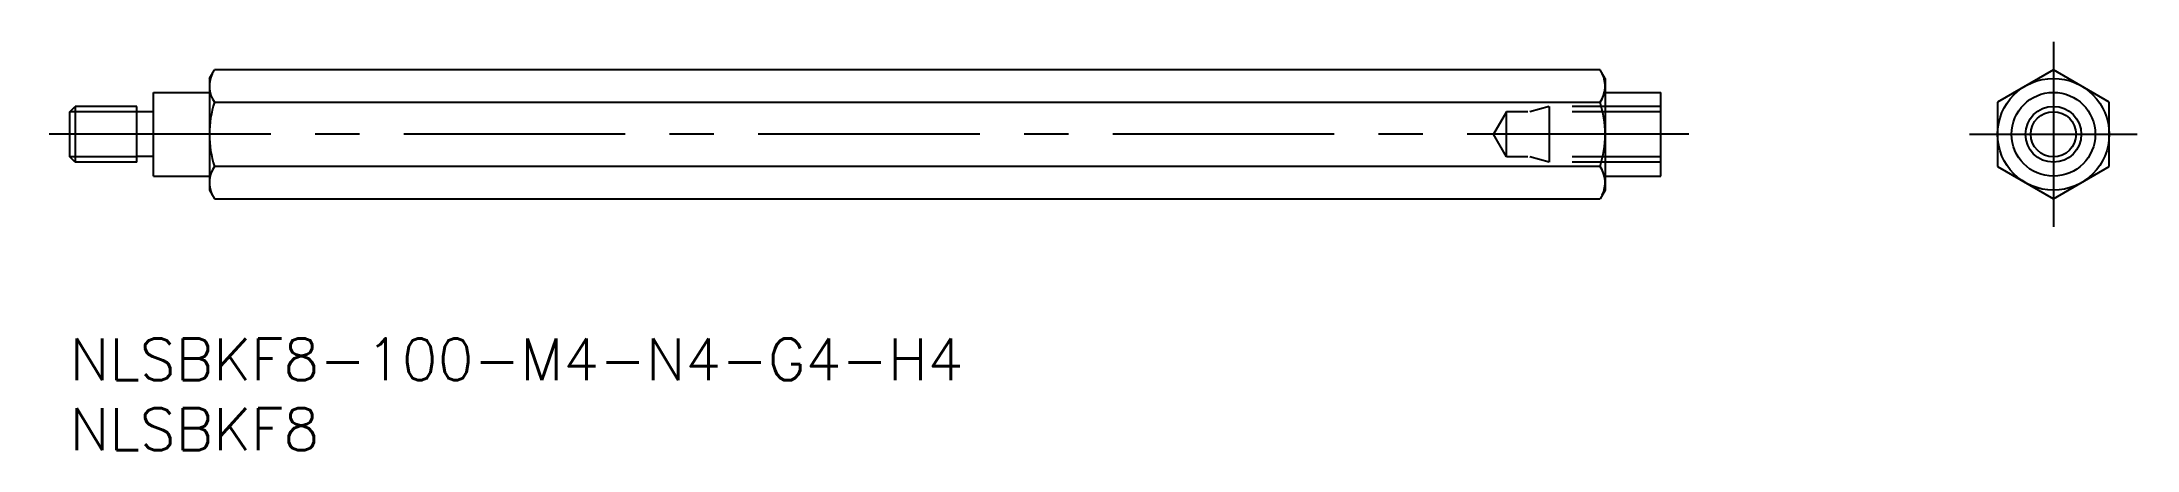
# Model space of a CAD drawing. Extents: x -2 to 148, y -8 to 21.
import ezdxf

# ---------------------------------------------------------------- set-up
doc = ezdxf.new("R2010")
doc.units = 0
doc.header["$LTSCALE"] = 0.5
doc.linetypes.add('CENTER', pattern=[50.8, 31.75, -6.35, 6.35, -6.35])
doc.linetypes.add('DASHED', pattern=[19.05, 12.7, -6.35])
for name, color, linetype in [('MSM_CENTER', 1, 'CENTER'), ('MSM_CONTINUOUS', 7, 'CONTINUOUS'), ('MSM_DASHED', 4, 'DASHED'), ('MSM_NARROW', 5, 'CONTINUOUS'), ('MSM_PART_NUMBER', 7, 'CONTINUOUS')]:
    doc.layers.add(name, color=color, linetype=linetype)
doc.styles.get("Standard").update_dxf_attribs({"font": 'txt.shx', "height": 3, "bigfont": 'bigfont.shx'})

# ---------------------------------------------------------------- blocks, each defined once
blk = doc.blocks.new('*U4')
at = {"layer": 'MSM_PART_NUMBER'}
blk.add_text('NLSBKF8-100-M4-N4-G4-H4', height=3, dxfattribs=at).set_placement((0, -3))
blk = doc.blocks.new('*U5')
at = {"layer": 'MSM_PART_NUMBER'}
blk.add_text('NLSBKF8', height=3, dxfattribs=at).set_placement((0, -8))

msp = doc.modelspace()

# ---------------------------------------------------------------- linework, layer by layer
at = {"layer": 'MSM_CENTER'}
for p, q in [((142.12, 21.24), (142.12, 8)), ((116, 14.62), (-2, 14.62)), ((136.12, 14.62), (148.12, 14.62))]:
    msp.add_line(p, q, dxfattribs=at)
at = {"layer": 'MSM_CONTINUOUS'}
for p, q in [((10, 18.62), (10.36, 19.24)), ((10, 18.62), (10, 10.62)), ((109.64, 19.24), (10.36, 19.24)), ((110, 18.62), (109.64, 19.24)), ((110, 18.62), (110, 10.62)), ((142.12, 19.24), (138.12, 16.93)), ((146.12, 16.93), (142.12, 19.24)), ((0, 16.24), (0.38, 16.62)), ((4.8, 16.62), (0.38, 16.62)), ((0.38, 16.62), (0.38, 12.62)), ((4.8, 12.62), (4.8, 16.62)), ((6, 17.62), (10, 17.62)), ((6, 11.62), (6, 17.62)), ((10.36, 16.93), (109.64, 16.93)), ((110, 17.62), (114, 17.62)), ((114, 11.62), (114, 17.62)), ((138.12, 16.93), (138.12, 12.31)), ((146.12, 12.31), (146.12, 16.93)), ((0, 13), (0, 16.24)), ((6, 16.22), (4.8, 16.22)), ((0.38, 12.62), (0, 13)), ((4.8, 12.62), (0.38, 12.62)), ((6, 13.02), (4.8, 13.02)), ((109.64, 12.31), (10.36, 12.31)), ((138.12, 12.31), (142.12, 10)), ((142.12, 10), (146.12, 12.31)), ((6, 11.62), (10, 11.62)), ((10, 10.62), (10.36, 10)), ((110, 10.62), (109.64, 10)), ((110, 11.62), (114, 11.62)), ((10.36, 10), (109.64, 10))]:
    msp.add_line(p, q, dxfattribs=at)
for radius in [4, 3, 1.62]:
    msp.add_circle((142.12, 14.62), radius, dxfattribs=at)
for centre, radius, start, end in [((12.04, 18.08), 2.04, 154.3842, 214.3842), ((107.96, 18.08), 2.04, 325.6158, 25.6158), ((17.64, 14.62), 7.64, 162.412, 197.588), ((102.36, 14.62), 7.64, 342.412, 17.588), ((12.04, 11.15), 2.04, 145.6158, 205.6158), ((107.96, 11.15), 2.04, 334.3842, 34.3842)]:
    msp.add_arc(centre, radius, start, end, dxfattribs=at)
at = {"layer": 'MSM_DASHED'}
for p, q in [((106, 16.62), (104.6, 16.24)), ((114, 16.62), (106, 16.62)), ((106, 16.62), (106, 12.62)), ((102.94, 16.24), (102, 14.62)), ((114, 16.24), (102.94, 16.24)), ((102.94, 13), (102.94, 16.24)), ((102.94, 13), (102, 14.62)), ((114, 13), (102.94, 13)), ((106, 12.62), (104.6, 13)), ((114, 12.62), (106, 12.62))]:
    msp.add_line(p, q, dxfattribs=at)
at = {"layer": 'MSM_NARROW'}
for p, q in [((4.8, 16.24), (0, 16.24)), ((4.8, 13), (0, 13))]:
    msp.add_line(p, q, dxfattribs=at)
msp.add_circle((142.12, 14.62), 2, dxfattribs=at)

# ---------------------------------------------------------------- block references
at = {"layer": 'MSM_CONTINUOUS'}
for name in ['*U4', '*U5']:
    msp.add_blockref(name, (0, 0), dxfattribs=at)

doc.saveas('drawing.dxf')
